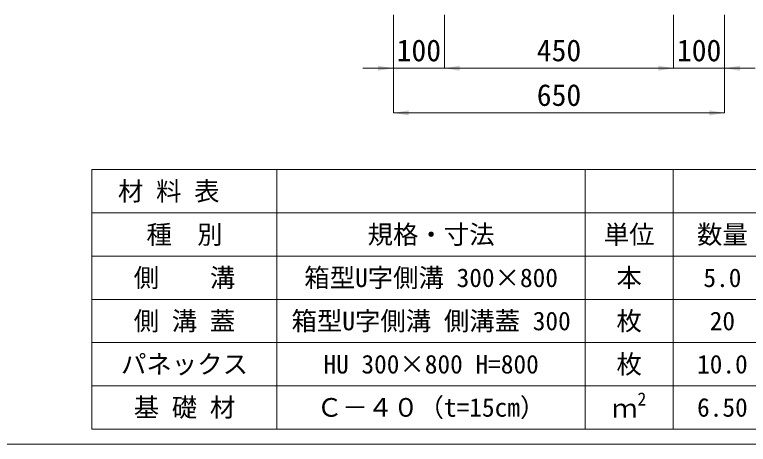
# Model space of a CAD drawing. Units: millimetres at full size. Extents: x 187207 to 255567, y 882048 to 905686.
# Drawn here: x 207626 to 209066, y 882048 to 882890 of the extents above; entities that cross this region are included whole.
import ezdxf
from ezdxf.enums import TextEntityAlignment as Align

# ---------------------------------------------------------------- set-up
doc = ezdxf.new("R2010")
doc.units = ezdxf.units.MM
doc.header["$LTSCALE"] = 20
for name, color, linetype, lineweight in [('Defpoints_3', 8, 'Continuous', 0), ('図枠', 5, 'Continuous', 13), ('寸法・材料表', 7, 'Continuous', 13), ('寸法線', 7, 'Continuous', 13)]:
    doc.layers.add(name, color=color, linetype=linetype, lineweight=lineweight)
doc.styles.add('ＭＳ ゴシック', font='')
doc.styles.get('ＭＳ ゴシック').set_extended_font_data('MS Gothic')

# ---------------------------------------------------------------- blocks, each defined once
blk = doc.blocks.new('filled_arrow')
at = {"color": 0, "linetype": 'Continuous', "lineweight": -2}
blk.add_solid([(7.5, 1.25), (0, 0), (7.5, -1.25)], dxfattribs=at)

msp = doc.modelspace()

# ---------------------------------------------------------------- linework, layer by layer
at = {"layer": 'Defpoints_3'}
for p, q in [((207777.92, 882587.01), (209716.83, 882587.01)), ((207777.92, 882587.01), (207777.92, 882501.83)), ((208140.92, 882587.01), (208140.92, 882501.83)), ((208745.92, 882587.01), (208745.92, 882501.83)), ((208918.23, 882587.01), (208918.23, 882501.83))]:
    msp.add_line(p, q, dxfattribs=at)
at = {"layer": '図枠'}
msp.add_line((194897.37, 882048.33), (214497.37, 882048.33), dxfattribs=at)
at = {"layer": '寸法・材料表'}
for p, q in [((207777.92, 882501.83), (209716.83, 882501.83)), ((207777.92, 882501.83), (207777.92, 882078.33)), ((208140.92, 882501.83), (208140.92, 882078.33)), ((208745.92, 882501.83), (208745.92, 882078.33)), ((208918.23, 882501.83), (208918.23, 882078.33)), ((207777.92, 882417.13), (209716.83, 882417.13)), ((207777.92, 882332.43), (209716.83, 882332.43)), ((207777.92, 882247.73), (209716.83, 882247.73)), ((207777.92, 882163.03), (209716.83, 882163.03)), ((207777.92, 882078.33), (209716.83, 882078.33))]:
    msp.add_line(p, q, dxfattribs=at)
at = {"layer": '寸法線'}
for p, q in [((208369.37, 882890.37), (208369.37, 882785.43)), ((208369.37, 882890.37), (208369.37, 882697.93)), ((208469.37, 882890.37), (208469.37, 882785.43)), ((208469.37, 882890.37), (208469.37, 882785.43)), ((208919.37, 882890.37), (208919.37, 882785.43)), ((208919.37, 882890.37), (208919.37, 882785.43)), ((209019.37, 882890.37), (209019.37, 882785.43)), ((209019.37, 882890.37), (209019.37, 882697.93)), ((208309.37, 882785.43), (208529.37, 882785.43)), ((208469.37, 882785.43), (208919.37, 882785.43)), ((208859.37, 882785.43), (209079.37, 882785.43)), ((209019.37, 882697.93), (208369.37, 882697.93))]:
    msp.add_line(p, q, dxfattribs=at)

# ---------------------------------------------------------------- block references
at = {"layer": '寸法線', "xscale": 4, "yscale": 4, "rotation": 180}
for p in [(208369.37, 882785.43), (208919.37, 882785.43), (208919.37, 882785.43), (209019.37, 882697.93)]:
    msp.add_blockref('filled_arrow', p, dxfattribs=at)
at = {"layer": '寸法線', "xscale": 4, "yscale": 4}
for p in [(208469.37, 882785.43), (208469.37, 882785.43), (209019.37, 882785.43), (208369.37, 882697.93)]:
    msp.add_blockref('filled_arrow', p, dxfattribs=at)

# ---------------------------------------------------------------- texts
at = {"layer": '寸法・材料表', "style": 'ＭＳ ゴシック'}
msp.add_text('\u3000材 料 表', height=36.55, dxfattribs=at).set_placement((207779.08, 882544.42), align=Align.MIDDLE_LEFT)
for s, p in [('種\u3000別', (207959.42, 882459.48)), ('規格・寸法', (208443.42, 882459.48)), ('単位', (208832.07, 882459.48)), ('数量', (209015.03, 882459.48)), ('側\u3000\u3000溝', (207959.42, 882374.78)), ('箱型U字側溝 300×800', (208443.42, 882374.78)), ('本', (208832.07, 882374.78)), ('5.0', (209015.03, 882374.78)), ('側 溝 蓋', (207959.42, 882290.08)), ('箱型U字側溝 側溝蓋 300', (208443.42, 882290.08)), ('枚', (208832.07, 882290.08)), ('20', (209015.03, 882290.08)), ('パネックス', (207959.42, 882205.38)), ('枚', (208832.07, 882205.38)), ('HU 300×800 H=800', (208443.42, 882205.38)), ('10.0', (209015.03, 882205.38)), ('基 礎 材', (207959.42, 882120.68)), ('Ｃ－４０（t=15cm）', (208443.42, 882120.68)), ('6.50', (209015.03, 882120.68))]:
    msp.add_text(s, height=36.55, dxfattribs=at).set_placement(p, align=Align.MIDDLE_CENTER)
for s, height, p in [('2', 25.59, (208848.28, 882116.71)), ('ｍ', 36.55, (208798.42, 882089.76))]:
    msp.add_text(s, height=height, dxfattribs=at).set_placement(p, align=Align.BOTTOM_LEFT)
at = {"layer": '寸法線', "style": 'ＭＳ ゴシック'}
for s, p in [('100', (208419.37, 882820.43)), ('450', (208694.37, 882820.43)), ('100', (208969.37, 882820.43)), ('650', (208694.37, 882732.93))]:
    msp.add_text(s, height=42.72, dxfattribs=at).set_placement(p, align=Align.MIDDLE_CENTER)

doc.saveas('drawing.dxf')
